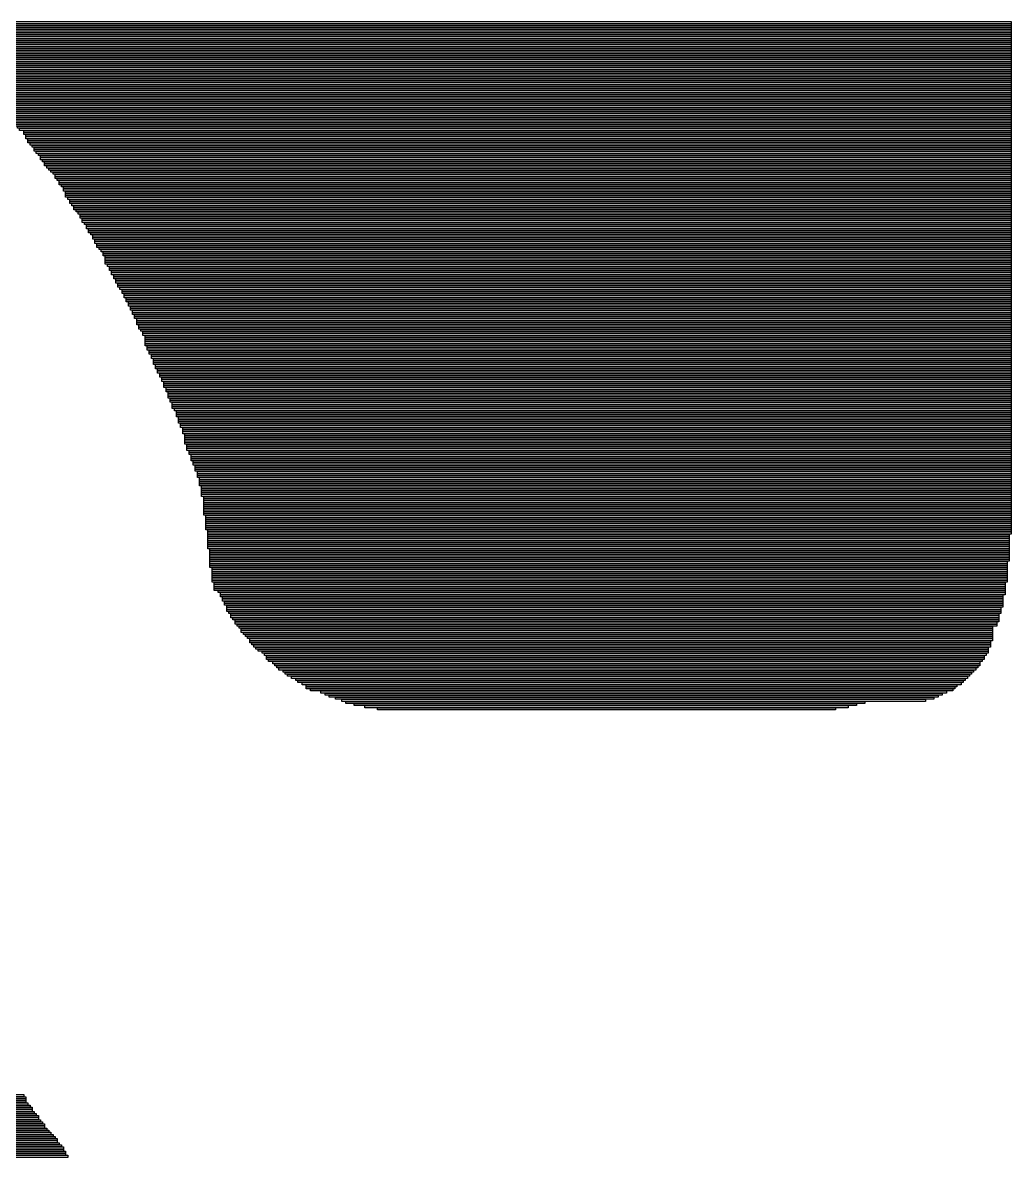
# Model space of a CAD drawing. Extents: x -6035000 to 5999000, y -4339000 to 4339000.
# Drawn here: x -1612000 to -667000, y 2170000 to 3254000 of the extents above; entities that cross this region are included whole.
import ezdxf

# ---------------------------------------------------------------- set-up
doc = ezdxf.new("R2010")
doc.units = 0
doc.layers.add('L1D0', color=1, linetype='CONTINUOUS')

# ---------------------------------------------------------------- blocks, each defined once
blk = doc.blocks.new('SOI_PAD4.png')
at = {"layer": 'L1D0'}
for points in [[(-1725000, 3253000), (-1725000, 3255000), (-667000, 3255000), (-667000, 3253000)], [(-1723000, 3251000), (-1723000, 3253000), (-667000, 3253000), (-667000, 3251000)], [(-1719000, 3249000), (-1719000, 3251000), (-667000, 3251000), (-667000, 3249000)], [(-1717000, 3247000), (-1717000, 3249000), (-667000, 3249000), (-667000, 3247000)], [(-1713000, 3245000), (-1713000, 3247000), (-667000, 3247000), (-667000, 3245000)], [(-1709000, 3243000), (-1709000, 3245000), (-667000, 3245000), (-667000, 3243000)], [(-1707000, 3241000), (-1707000, 3243000), (-667000, 3243000), (-667000, 3241000)], [(-1703000, 3239000), (-1703000, 3241000), (-667000, 3241000), (-667000, 3239000)], [(-1699000, 3237000), (-1699000, 3239000), (-667000, 3239000), (-667000, 3237000)], [(-1695000, 3235000), (-1695000, 3237000), (-667000, 3237000), (-667000, 3235000)], [(-1689000, 3233000), (-1689000, 3235000), (-667000, 3235000), (-667000, 3233000)], [(-1685000, 3231000), (-1685000, 3233000), (-667000, 3233000), (-667000, 3231000)], [(-1681000, 3229000), (-1681000, 3231000), (-667000, 3231000), (-667000, 3229000)], [(-1679000, 3227000), (-1679000, 3229000), (-667000, 3229000), (-667000, 3227000)], [(-1675000, 3225000), (-1675000, 3227000), (-667000, 3227000), (-667000, 3225000)], [(-1673000, 3223000), (-1673000, 3225000), (-667000, 3225000), (-667000, 3223000)], [(-1671000, 3221000), (-1671000, 3223000), (-667000, 3223000), (-667000, 3221000)], [(-1669000, 3219000), (-1669000, 3221000), (-667000, 3221000), (-667000, 3219000)], [(-1669000, 3217000), (-1669000, 3219000), (-667000, 3219000), (-667000, 3217000)], [(-1667000, 3215000), (-1667000, 3217000), (-667000, 3217000), (-667000, 3215000)], [(-1665000, 3213000), (-1665000, 3215000), (-667000, 3215000), (-667000, 3213000)], [(-1663000, 3211000), (-1663000, 3213000), (-667000, 3213000), (-667000, 3211000)], [(-1661000, 3209000), (-1661000, 3211000), (-667000, 3211000), (-667000, 3209000)], [(-1659000, 3207000), (-1659000, 3209000), (-667000, 3209000), (-667000, 3207000)], [(-1657000, 3205000), (-1657000, 3207000), (-667000, 3207000), (-667000, 3205000)], [(-1657000, 3203000), (-1657000, 3205000), (-667000, 3205000), (-667000, 3203000)], [(-1655000, 3201000), (-1655000, 3203000), (-667000, 3203000), (-667000, 3201000)], [(-1653000, 3199000), (-1653000, 3201000), (-667000, 3201000), (-667000, 3199000)], [(-1651000, 3197000), (-1651000, 3199000), (-667000, 3199000), (-667000, 3197000)], [(-1649000, 3195000), (-1649000, 3197000), (-667000, 3197000), (-667000, 3195000)], [(-1647000, 3193000), (-1647000, 3195000), (-667000, 3195000), (-667000, 3193000)], [(-1647000, 3191000), (-1647000, 3193000), (-667000, 3193000), (-667000, 3191000)], [(-1647000, 3189000), (-1647000, 3191000), (-667000, 3191000), (-667000, 3189000)], [(-1643000, 3187000), (-1643000, 3189000), (-667000, 3189000), (-667000, 3187000)], [(-1641000, 3185000), (-1641000, 3187000), (-667000, 3187000), (-667000, 3185000)], [(-1641000, 3183000), (-1641000, 3185000), (-667000, 3185000), (-667000, 3183000)], [(-1639000, 3181000), (-1639000, 3183000), (-667000, 3183000), (-667000, 3181000)], [(-1637000, 3179000), (-1637000, 3181000), (-667000, 3181000), (-667000, 3179000)], [(-1635000, 3177000), (-1635000, 3179000), (-667000, 3179000), (-667000, 3177000)], [(-1633000, 3175000), (-1633000, 3177000), (-667000, 3177000), (-667000, 3175000)], [(-1633000, 3173000), (-1633000, 3175000), (-667000, 3175000), (-667000, 3173000)], [(-1631000, 3171000), (-1631000, 3173000), (-667000, 3173000), (-667000, 3171000)], [(-1629000, 3169000), (-1629000, 3171000), (-667000, 3171000), (-667000, 3169000)], [(-1627000, 3167000), (-1627000, 3169000), (-667000, 3169000), (-667000, 3167000)], [(-1625000, 3165000), (-1625000, 3167000), (-667000, 3167000), (-667000, 3165000)], [(-1625000, 3163000), (-1625000, 3165000), (-667000, 3165000), (-667000, 3163000)], [(-1623000, 3161000), (-1623000, 3163000), (-667000, 3163000), (-667000, 3161000)], [(-1621000, 3159000), (-1621000, 3161000), (-667000, 3161000), (-667000, 3159000)], [(-1619000, 3157000), (-1619000, 3159000), (-667000, 3159000), (-667000, 3157000)], [(-1619000, 3155000), (-1619000, 3157000), (-667000, 3157000), (-667000, 3155000)], [(-1617000, 3153000), (-1617000, 3155000), (-667000, 3155000), (-667000, 3153000)], [(-1615000, 3151000), (-1615000, 3153000), (-667000, 3153000), (-667000, 3151000)], [(-1611000, 3149000), (-1611000, 3151000), (-667000, 3151000), (-667000, 3149000)], [(-1611000, 3147000), (-1611000, 3149000), (-667000, 3149000), (-667000, 3147000)], [(-1609000, 3145000), (-1609000, 3147000), (-667000, 3147000), (-667000, 3145000)], [(-1609000, 3143000), (-1609000, 3145000), (-667000, 3145000), (-667000, 3143000)], [(-1607000, 3141000), (-1607000, 3143000), (-667000, 3143000), (-667000, 3141000)], [(-1607000, 3139000), (-1607000, 3141000), (-667000, 3141000), (-667000, 3139000)], [(-1605000, 3137000), (-1605000, 3139000), (-667000, 3139000), (-667000, 3137000)], [(-1603000, 3135000), (-1603000, 3137000), (-667000, 3137000), (-667000, 3135000)], [(-1601000, 3133000), (-1601000, 3135000), (-667000, 3135000), (-667000, 3133000)], [(-1601000, 3131000), (-1601000, 3133000), (-667000, 3133000), (-667000, 3131000)], [(-1599000, 3129000), (-1599000, 3131000), (-667000, 3131000), (-667000, 3129000)], [(-1597000, 3127000), (-1597000, 3129000), (-667000, 3129000), (-667000, 3127000)], [(-1595000, 3125000), (-1595000, 3127000), (-667000, 3127000), (-667000, 3125000)], [(-1595000, 3123000), (-1595000, 3125000), (-667000, 3125000), (-667000, 3123000)], [(-1593000, 3121000), (-1593000, 3123000), (-667000, 3123000), (-667000, 3121000)], [(-1591000, 3119000), (-1591000, 3121000), (-667000, 3121000), (-667000, 3119000)], [(-1591000, 3117000), (-1591000, 3119000), (-667000, 3119000), (-667000, 3117000)], [(-1589000, 3115000), (-1589000, 3117000), (-667000, 3117000), (-667000, 3115000)], [(-1587000, 3113000), (-1587000, 3115000), (-667000, 3115000), (-667000, 3113000)], [(-1585000, 3111000), (-1585000, 3113000), (-667000, 3113000), (-667000, 3111000)], [(-1583000, 3109000), (-1583000, 3111000), (-667000, 3111000), (-667000, 3109000)], [(-1581000, 3107000), (-1581000, 3109000), (-667000, 3109000), (-667000, 3107000)], [(-1581000, 3105000), (-1581000, 3107000), (-667000, 3107000), (-667000, 3105000)], [(-1579000, 3103000), (-1579000, 3105000), (-667000, 3105000), (-667000, 3103000)], [(-1577000, 3101000), (-1577000, 3103000), (-667000, 3103000), (-667000, 3101000)], [(-1577000, 3099000), (-1577000, 3101000), (-667000, 3101000), (-667000, 3099000)], [(-1575000, 3097000), (-1575000, 3099000), (-667000, 3099000), (-667000, 3097000)], [(-1573000, 3095000), (-1573000, 3097000), (-667000, 3097000), (-667000, 3095000)], [(-1573000, 3093000), (-1573000, 3095000), (-667000, 3095000), (-667000, 3093000)], [(-1571000, 3091000), (-1571000, 3093000), (-667000, 3093000), (-667000, 3091000)], [(-1571000, 3089000), (-1571000, 3091000), (-667000, 3091000), (-667000, 3089000)], [(-1571000, 3087000), (-1571000, 3089000), (-667000, 3089000), (-667000, 3087000)], [(-1569000, 3085000), (-1569000, 3087000), (-667000, 3087000), (-667000, 3085000)], [(-1567000, 3083000), (-1567000, 3085000), (-667000, 3085000), (-667000, 3083000)], [(-1567000, 3081000), (-1567000, 3083000), (-667000, 3083000), (-667000, 3081000)], [(-1565000, 3079000), (-1565000, 3081000), (-667000, 3081000), (-667000, 3079000)], [(-1563000, 3077000), (-1563000, 3079000), (-667000, 3079000), (-667000, 3077000)], [(-1563000, 3075000), (-1563000, 3077000), (-667000, 3077000), (-667000, 3075000)], [(-1561000, 3073000), (-1561000, 3075000), (-667000, 3075000), (-667000, 3073000)], [(-1559000, 3071000), (-1559000, 3073000), (-667000, 3073000), (-667000, 3071000)], [(-1557000, 3069000), (-1557000, 3071000), (-667000, 3071000), (-667000, 3069000)], [(-1557000, 3067000), (-1557000, 3069000), (-667000, 3069000), (-667000, 3067000)], [(-1555000, 3065000), (-1555000, 3067000), (-667000, 3067000), (-667000, 3065000)], [(-1555000, 3063000), (-1555000, 3065000), (-667000, 3065000), (-667000, 3063000)], [(-1553000, 3061000), (-1553000, 3063000), (-667000, 3063000), (-667000, 3061000)], [(-1551000, 3059000), (-1551000, 3061000), (-667000, 3061000), (-667000, 3059000)], [(-1551000, 3057000), (-1551000, 3059000), (-667000, 3059000), (-667000, 3057000)], [(-1549000, 3055000), (-1549000, 3057000), (-667000, 3057000), (-667000, 3055000)], [(-1549000, 3053000), (-1549000, 3055000), (-667000, 3055000), (-667000, 3053000)], [(-1547000, 3051000), (-1547000, 3053000), (-667000, 3053000), (-667000, 3051000)], [(-1545000, 3049000), (-1545000, 3051000), (-667000, 3051000), (-667000, 3049000)], [(-1545000, 3047000), (-1545000, 3049000), (-667000, 3049000), (-667000, 3047000)], [(-1543000, 3045000), (-1543000, 3047000), (-667000, 3047000), (-667000, 3045000)], [(-1543000, 3043000), (-1543000, 3045000), (-667000, 3045000), (-667000, 3043000)], [(-1541000, 3041000), (-1541000, 3043000), (-667000, 3043000), (-667000, 3041000)], [(-1541000, 3039000), (-1541000, 3041000), (-667000, 3041000), (-667000, 3039000)], [(-1539000, 3037000), (-1539000, 3039000), (-667000, 3039000), (-667000, 3037000)], [(-1537000, 3035000), (-1537000, 3037000), (-667000, 3037000), (-667000, 3035000)], [(-1535000, 3033000), (-1535000, 3035000), (-667000, 3035000), (-667000, 3033000)], [(-1535000, 3031000), (-1535000, 3033000), (-667000, 3033000), (-667000, 3031000)], [(-1533000, 3029000), (-1533000, 3031000), (-667000, 3031000), (-667000, 3029000)], [(-1533000, 3027000), (-1533000, 3029000), (-667000, 3029000), (-667000, 3027000)], [(-1533000, 3025000), (-1533000, 3027000), (-667000, 3027000), (-667000, 3025000)], [(-1533000, 3023000), (-1533000, 3025000), (-667000, 3025000), (-667000, 3023000)], [(-1531000, 3021000), (-1531000, 3023000), (-667000, 3023000), (-667000, 3021000)], [(-1529000, 3019000), (-1529000, 3021000), (-667000, 3021000), (-667000, 3019000)], [(-1529000, 3017000), (-1529000, 3019000), (-667000, 3019000), (-667000, 3017000)], [(-1527000, 3015000), (-1527000, 3017000), (-667000, 3017000), (-667000, 3015000)], [(-1527000, 3013000), (-1527000, 3015000), (-667000, 3015000), (-667000, 3013000)], [(-1525000, 3011000), (-1525000, 3013000), (-667000, 3013000), (-667000, 3011000)], [(-1525000, 3009000), (-1525000, 3011000), (-667000, 3011000), (-667000, 3009000)], [(-1523000, 3007000), (-1523000, 3009000), (-667000, 3009000), (-667000, 3007000)], [(-1523000, 3005000), (-1523000, 3007000), (-667000, 3007000), (-667000, 3005000)], [(-1521000, 3003000), (-1521000, 3005000), (-667000, 3005000), (-667000, 3003000)], [(-1521000, 3001000), (-1521000, 3003000), (-667000, 3003000), (-667000, 3001000)], [(-1519000, 2999000), (-1519000, 3001000), (-667000, 3001000), (-667000, 2999000)], [(-1517000, 2997000), (-1517000, 2999000), (-667000, 2999000), (-667000, 2997000)], [(-1517000, 2995000), (-1517000, 2997000), (-667000, 2997000), (-667000, 2995000)], [(-1515000, 2993000), (-1515000, 2995000), (-667000, 2995000), (-667000, 2993000)], [(-1515000, 2991000), (-1515000, 2993000), (-667000, 2993000), (-667000, 2991000)], [(-1513000, 2989000), (-1513000, 2991000), (-667000, 2991000), (-667000, 2989000)], [(-1513000, 2987000), (-1513000, 2989000), (-667000, 2989000), (-667000, 2987000)], [(-1511000, 2985000), (-1511000, 2987000), (-667000, 2987000), (-667000, 2985000)], [(-1511000, 2983000), (-1511000, 2985000), (-667000, 2985000), (-667000, 2983000)], [(-1509000, 2981000), (-1509000, 2983000), (-667000, 2983000), (-667000, 2981000)], [(-1509000, 2979000), (-1509000, 2981000), (-667000, 2981000), (-667000, 2979000)], [(-1507000, 2977000), (-1507000, 2979000), (-667000, 2979000), (-667000, 2977000)], [(-1507000, 2975000), (-1507000, 2977000), (-667000, 2977000), (-667000, 2975000)], [(-1505000, 2973000), (-1505000, 2975000), (-667000, 2975000), (-667000, 2973000)], [(-1505000, 2971000), (-1505000, 2973000), (-667000, 2973000), (-667000, 2971000)], [(-1503000, 2969000), (-1503000, 2971000), (-667000, 2971000), (-667000, 2969000)], [(-1503000, 2967000), (-1503000, 2969000), (-667000, 2969000), (-667000, 2967000)], [(-1503000, 2965000), (-1503000, 2967000), (-667000, 2967000), (-667000, 2965000)], [(-1501000, 2963000), (-1501000, 2965000), (-667000, 2965000), (-667000, 2963000)], [(-1501000, 2961000), (-1501000, 2963000), (-667000, 2963000), (-667000, 2961000)], [(-1499000, 2959000), (-1499000, 2961000), (-667000, 2961000), (-667000, 2959000)], [(-1497000, 2957000), (-1497000, 2959000), (-667000, 2959000), (-667000, 2957000)], [(-1497000, 2955000), (-1497000, 2957000), (-667000, 2957000), (-667000, 2955000)], [(-1495000, 2953000), (-1495000, 2955000), (-667000, 2955000), (-667000, 2953000)], [(-1495000, 2951000), (-1495000, 2953000), (-667000, 2953000), (-667000, 2951000)], [(-1495000, 2949000), (-1495000, 2951000), (-667000, 2951000), (-667000, 2949000)], [(-1495000, 2947000), (-1495000, 2949000), (-667000, 2949000), (-667000, 2947000)], [(-1495000, 2945000), (-1495000, 2947000), (-667000, 2947000), (-667000, 2945000)], [(-1493000, 2943000), (-1493000, 2945000), (-667000, 2945000), (-667000, 2943000)], [(-1493000, 2941000), (-1493000, 2943000), (-667000, 2943000), (-667000, 2941000)], [(-1491000, 2939000), (-1491000, 2941000), (-667000, 2941000), (-667000, 2939000)], [(-1491000, 2937000), (-1491000, 2939000), (-667000, 2939000), (-667000, 2937000)], [(-1489000, 2935000), (-1489000, 2937000), (-667000, 2937000), (-667000, 2935000)], [(-1489000, 2933000), (-1489000, 2935000), (-667000, 2935000), (-667000, 2933000)], [(-1487000, 2931000), (-1487000, 2933000), (-667000, 2933000), (-667000, 2931000)], [(-1487000, 2929000), (-1487000, 2931000), (-667000, 2931000), (-667000, 2929000)], [(-1487000, 2927000), (-1487000, 2929000), (-667000, 2929000), (-667000, 2927000)], [(-1485000, 2925000), (-1485000, 2927000), (-667000, 2927000), (-667000, 2925000)], [(-1485000, 2923000), (-1485000, 2925000), (-667000, 2925000), (-667000, 2923000)], [(-1483000, 2921000), (-1483000, 2923000), (-667000, 2923000), (-667000, 2921000)], [(-1483000, 2919000), (-1483000, 2921000), (-667000, 2921000), (-667000, 2919000)], [(-1481000, 2917000), (-1481000, 2919000), (-667000, 2919000), (-667000, 2917000)], [(-1481000, 2915000), (-1481000, 2917000), (-667000, 2917000), (-667000, 2915000)], [(-1479000, 2913000), (-1479000, 2915000), (-667000, 2915000), (-667000, 2913000)], [(-1479000, 2911000), (-1479000, 2913000), (-667000, 2913000), (-667000, 2911000)], [(-1477000, 2909000), (-1477000, 2911000), (-667000, 2911000), (-667000, 2909000)], [(-1477000, 2907000), (-1477000, 2909000), (-667000, 2909000), (-667000, 2907000)], [(-1477000, 2905000), (-1477000, 2907000), (-667000, 2907000), (-667000, 2905000)], [(-1475000, 2903000), (-1475000, 2905000), (-667000, 2905000), (-667000, 2903000)], [(-1475000, 2901000), (-1475000, 2903000), (-667000, 2903000), (-667000, 2901000)], [(-1473000, 2899000), (-1473000, 2901000), (-667000, 2901000), (-667000, 2899000)], [(-1473000, 2897000), (-1473000, 2899000), (-667000, 2899000), (-667000, 2897000)], [(-1473000, 2895000), (-1473000, 2897000), (-667000, 2897000), (-667000, 2895000)], [(-1471000, 2893000), (-1471000, 2895000), (-667000, 2895000), (-667000, 2893000)], [(-1471000, 2891000), (-1471000, 2893000), (-667000, 2893000), (-667000, 2891000)], [(-1469000, 2889000), (-1469000, 2891000), (-667000, 2891000), (-667000, 2889000)], [(-1469000, 2887000), (-1469000, 2889000), (-667000, 2889000), (-667000, 2887000)], [(-1469000, 2885000), (-1469000, 2887000), (-667000, 2887000), (-667000, 2885000)], [(-1467000, 2883000), (-1467000, 2885000), (-667000, 2885000), (-667000, 2883000)], [(-1465000, 2881000), (-1465000, 2883000), (-667000, 2883000), (-667000, 2881000)], [(-1465000, 2879000), (-1465000, 2881000), (-667000, 2881000), (-667000, 2879000)], [(-1465000, 2877000), (-1465000, 2879000), (-667000, 2879000), (-667000, 2877000)], [(-1463000, 2875000), (-1463000, 2877000), (-667000, 2877000), (-667000, 2875000)], [(-1463000, 2873000), (-1463000, 2875000), (-667000, 2875000), (-667000, 2873000)], [(-1463000, 2871000), (-1463000, 2873000), (-667000, 2873000), (-667000, 2871000)], [(-1461000, 2869000), (-1461000, 2871000), (-667000, 2871000), (-667000, 2869000)], [(-1461000, 2867000), (-1461000, 2869000), (-667000, 2869000), (-667000, 2867000)], [(-1459000, 2865000), (-1459000, 2867000), (-667000, 2867000), (-667000, 2865000)], [(-1459000, 2863000), (-1459000, 2865000), (-667000, 2865000), (-667000, 2863000)], [(-1459000, 2861000), (-1459000, 2863000), (-667000, 2863000), (-667000, 2861000)], [(-1457000, 2859000), (-1457000, 2861000), (-667000, 2861000), (-667000, 2859000)], [(-1457000, 2857000), (-1457000, 2859000), (-667000, 2859000), (-667000, 2857000)], [(-1457000, 2855000), (-1457000, 2857000), (-667000, 2857000), (-667000, 2855000)], [(-1457000, 2853000), (-1457000, 2855000), (-667000, 2855000), (-667000, 2853000)], [(-1457000, 2851000), (-1457000, 2853000), (-667000, 2853000), (-667000, 2851000)], [(-1455000, 2849000), (-1455000, 2851000), (-667000, 2851000), (-667000, 2849000)], [(-1455000, 2847000), (-1455000, 2849000), (-667000, 2849000), (-667000, 2847000)], [(-1455000, 2845000), (-1455000, 2847000), (-667000, 2847000), (-667000, 2845000)], [(-1453000, 2843000), (-1453000, 2845000), (-667000, 2845000), (-667000, 2843000)], [(-1453000, 2841000), (-1453000, 2843000), (-667000, 2843000), (-667000, 2841000)], [(-1451000, 2839000), (-1451000, 2841000), (-667000, 2841000), (-667000, 2839000)], [(-1451000, 2837000), (-1451000, 2839000), (-667000, 2839000), (-667000, 2837000)], [(-1451000, 2835000), (-1451000, 2837000), (-667000, 2837000), (-667000, 2835000)], [(-1449000, 2833000), (-1449000, 2835000), (-667000, 2835000), (-667000, 2833000)], [(-1449000, 2831000), (-1449000, 2833000), (-667000, 2833000), (-667000, 2831000)], [(-1447000, 2829000), (-1447000, 2831000), (-667000, 2831000), (-667000, 2829000)], [(-1447000, 2827000), (-1447000, 2829000), (-667000, 2829000), (-667000, 2827000)], [(-1447000, 2825000), (-1447000, 2827000), (-667000, 2827000), (-667000, 2825000)], [(-1445000, 2823000), (-1445000, 2825000), (-667000, 2825000), (-667000, 2823000)], [(-1445000, 2821000), (-1445000, 2823000), (-667000, 2823000), (-667000, 2821000)], [(-1445000, 2819000), (-1445000, 2821000), (-667000, 2821000), (-667000, 2819000)], [(-1443000, 2817000), (-1443000, 2819000), (-667000, 2819000), (-667000, 2817000)], [(-1443000, 2815000), (-1443000, 2817000), (-667000, 2817000), (-667000, 2815000)], [(-1443000, 2813000), (-1443000, 2815000), (-667000, 2815000), (-667000, 2813000)], [(-1443000, 2811000), (-1443000, 2813000), (-667000, 2813000), (-667000, 2811000)], [(-1441000, 2809000), (-1441000, 2811000), (-667000, 2811000), (-667000, 2809000)], [(-1441000, 2807000), (-1441000, 2809000), (-667000, 2809000), (-667000, 2807000)], [(-1441000, 2805000), (-1441000, 2807000), (-667000, 2807000), (-667000, 2805000)], [(-1441000, 2803000), (-1441000, 2805000), (-667000, 2805000), (-667000, 2803000)], [(-1441000, 2801000), (-1441000, 2803000), (-667000, 2803000), (-667000, 2801000)], [(-1439000, 2799000), (-1439000, 2801000), (-667000, 2801000), (-667000, 2799000)], [(-1439000, 2797000), (-1439000, 2799000), (-667000, 2799000), (-667000, 2797000)], [(-1439000, 2795000), (-1439000, 2797000), (-667000, 2797000), (-667000, 2795000)], [(-1439000, 2793000), (-1439000, 2795000), (-667000, 2795000), (-667000, 2793000)], [(-1439000, 2791000), (-1439000, 2793000), (-667000, 2793000), (-667000, 2791000)], [(-1439000, 2789000), (-1439000, 2791000), (-667000, 2791000), (-667000, 2789000)], [(-1439000, 2787000), (-1439000, 2789000), (-667000, 2789000), (-667000, 2787000)], [(-1439000, 2785000), (-1439000, 2787000), (-667000, 2787000), (-667000, 2785000)], [(-1439000, 2783000), (-1439000, 2785000), (-667000, 2785000), (-667000, 2783000)], [(-1437000, 2781000), (-1437000, 2783000), (-667000, 2783000), (-667000, 2781000)], [(-1437000, 2779000), (-1437000, 2781000), (-667000, 2781000), (-667000, 2779000)], [(-1437000, 2777000), (-1437000, 2779000), (-667000, 2779000), (-667000, 2777000)], [(-1437000, 2775000), (-1437000, 2777000), (-667000, 2777000), (-667000, 2775000)], [(-1437000, 2773000), (-1437000, 2775000), (-667000, 2775000), (-667000, 2773000)], [(-1437000, 2771000), (-1437000, 2773000), (-667000, 2773000), (-667000, 2771000)], [(-1437000, 2769000), (-1437000, 2771000), (-667000, 2771000), (-667000, 2769000)], [(-1435000, 2767000), (-1435000, 2769000), (-667000, 2769000), (-667000, 2767000)], [(-1435000, 2765000), (-1435000, 2767000), (-667000, 2767000), (-667000, 2765000)], [(-1435000, 2763000), (-1435000, 2765000), (-669000, 2765000), (-669000, 2763000)], [(-1435000, 2761000), (-1435000, 2763000), (-669000, 2763000), (-669000, 2761000)], [(-1435000, 2759000), (-1435000, 2761000), (-669000, 2761000), (-669000, 2759000)], [(-1435000, 2757000), (-1435000, 2759000), (-669000, 2759000), (-669000, 2757000)], [(-1435000, 2755000), (-1435000, 2757000), (-669000, 2757000), (-669000, 2755000)], [(-1435000, 2753000), (-1435000, 2755000), (-669000, 2755000), (-669000, 2753000)], [(-1435000, 2751000), (-1435000, 2753000), (-669000, 2753000), (-669000, 2751000)], [(-1433000, 2749000), (-1433000, 2751000), (-669000, 2751000), (-669000, 2749000)], [(-1433000, 2747000), (-1433000, 2749000), (-669000, 2749000), (-669000, 2747000)], [(-1433000, 2745000), (-1433000, 2747000), (-669000, 2747000), (-669000, 2745000)], [(-1433000, 2743000), (-1433000, 2745000), (-669000, 2745000), (-669000, 2743000)], [(-1433000, 2741000), (-1433000, 2743000), (-669000, 2743000), (-669000, 2741000)], [(-1433000, 2739000), (-1433000, 2741000), (-669000, 2741000), (-669000, 2739000)], [(-1433000, 2737000), (-1433000, 2739000), (-671000, 2739000), (-671000, 2737000)], [(-1433000, 2735000), (-1433000, 2737000), (-671000, 2737000), (-671000, 2735000)], [(-1433000, 2733000), (-1433000, 2735000), (-671000, 2735000), (-671000, 2733000)], [(-1431000, 2731000), (-1431000, 2733000), (-671000, 2733000), (-671000, 2731000)], [(-1431000, 2729000), (-1431000, 2731000), (-671000, 2731000), (-671000, 2729000)], [(-1431000, 2727000), (-1431000, 2729000), (-671000, 2729000), (-671000, 2727000)], [(-1431000, 2725000), (-1431000, 2727000), (-671000, 2727000), (-671000, 2725000)], [(-1431000, 2723000), (-1431000, 2725000), (-671000, 2725000), (-671000, 2723000)], [(-1431000, 2721000), (-1431000, 2723000), (-671000, 2723000), (-671000, 2721000)], [(-1431000, 2719000), (-1431000, 2721000), (-671000, 2721000), (-671000, 2719000)], [(-1429000, 2717000), (-1429000, 2719000), (-673000, 2719000), (-673000, 2717000)], [(-1429000, 2715000), (-1429000, 2717000), (-673000, 2717000), (-673000, 2715000)], [(-1429000, 2713000), (-1429000, 2715000), (-673000, 2715000), (-673000, 2713000)], [(-1429000, 2711000), (-1429000, 2713000), (-673000, 2713000), (-673000, 2711000)], [(-1425000, 2709000), (-1425000, 2711000), (-673000, 2711000), (-673000, 2709000)], [(-1423000, 2707000), (-1423000, 2709000), (-673000, 2709000), (-673000, 2707000)], [(-1423000, 2705000), (-1423000, 2707000), (-675000, 2707000), (-675000, 2705000)], [(-1421000, 2703000), (-1421000, 2705000), (-675000, 2705000), (-675000, 2703000)], [(-1421000, 2701000), (-1421000, 2703000), (-675000, 2703000), (-675000, 2701000)], [(-1419000, 2699000), (-1419000, 2701000), (-675000, 2701000), (-675000, 2699000)], [(-1419000, 2697000), (-1419000, 2699000), (-675000, 2699000), (-675000, 2697000)], [(-1417000, 2695000), (-1417000, 2697000), (-675000, 2697000), (-675000, 2695000)], [(-1417000, 2693000), (-1417000, 2695000), (-677000, 2695000), (-677000, 2693000)], [(-1417000, 2691000), (-1417000, 2693000), (-677000, 2693000), (-677000, 2691000)], [(-1415000, 2689000), (-1415000, 2691000), (-677000, 2691000), (-677000, 2689000)], [(-1413000, 2687000), (-1413000, 2689000), (-679000, 2689000), (-679000, 2687000)], [(-1413000, 2685000), (-1413000, 2687000), (-679000, 2687000), (-679000, 2685000)], [(-1411000, 2683000), (-1411000, 2685000), (-679000, 2685000), (-679000, 2683000)], [(-1409000, 2681000), (-1409000, 2683000), (-679000, 2683000), (-679000, 2681000)], [(-1409000, 2679000), (-1409000, 2681000), (-681000, 2681000), (-681000, 2679000)], [(-1407000, 2677000), (-1407000, 2679000), (-681000, 2679000), (-681000, 2677000)], [(-1405000, 2675000), (-1405000, 2677000), (-685000, 2677000), (-685000, 2675000)], [(-1403000, 2673000), (-1403000, 2675000), (-685000, 2675000), (-685000, 2673000)], [(-1403000, 2671000), (-1403000, 2673000), (-685000, 2673000), (-685000, 2671000)], [(-1401000, 2669000), (-1401000, 2671000), (-685000, 2671000), (-685000, 2669000)], [(-1399000, 2667000), (-1399000, 2669000), (-685000, 2669000), (-685000, 2667000)], [(-1397000, 2665000), (-1397000, 2667000), (-685000, 2667000), (-685000, 2665000)], [(-1395000, 2663000), (-1395000, 2665000), (-685000, 2665000), (-685000, 2663000)], [(-1395000, 2661000), (-1395000, 2663000), (-687000, 2663000), (-687000, 2661000)], [(-1393000, 2659000), (-1393000, 2661000), (-687000, 2661000), (-687000, 2659000)], [(-1391000, 2657000), (-1391000, 2659000), (-687000, 2659000), (-687000, 2657000)], [(-1389000, 2655000), (-1389000, 2657000), (-689000, 2657000), (-689000, 2655000)], [(-1387000, 2653000), (-1387000, 2655000), (-689000, 2655000), (-689000, 2653000)], [(-1383000, 2651000), (-1383000, 2653000), (-689000, 2653000), (-689000, 2651000)], [(-1381000, 2649000), (-1381000, 2651000), (-691000, 2651000), (-691000, 2649000)], [(-1379000, 2647000), (-1379000, 2649000), (-693000, 2649000), (-693000, 2647000)], [(-1379000, 2645000), (-1379000, 2647000), (-693000, 2647000), (-693000, 2645000)], [(-1377000, 2643000), (-1377000, 2645000), (-695000, 2645000), (-695000, 2643000)], [(-1373000, 2641000), (-1373000, 2643000), (-697000, 2643000), (-697000, 2641000)], [(-1371000, 2639000), (-1371000, 2641000), (-697000, 2641000), (-697000, 2639000)], [(-1369000, 2637000), (-1369000, 2639000), (-699000, 2639000), (-699000, 2637000)], [(-1367000, 2635000), (-1367000, 2637000), (-701000, 2637000), (-701000, 2635000)], [(-1363000, 2633000), (-1363000, 2635000), (-703000, 2635000), (-703000, 2633000)], [(-1361000, 2631000), (-1361000, 2633000), (-705000, 2633000), (-705000, 2631000)], [(-1359000, 2629000), (-1359000, 2631000), (-707000, 2631000), (-707000, 2629000)], [(-1355000, 2627000), (-1355000, 2629000), (-709000, 2629000), (-709000, 2627000)], [(-1351000, 2625000), (-1351000, 2627000), (-711000, 2627000), (-711000, 2625000)], [(-1349000, 2623000), (-1349000, 2625000), (-713000, 2625000), (-713000, 2623000)], [(-1345000, 2621000), (-1345000, 2623000), (-715000, 2623000), (-715000, 2621000)], [(-1341000, 2619000), (-1341000, 2621000), (-719000, 2621000), (-719000, 2619000)], [(-1341000, 2617000), (-1341000, 2619000), (-721000, 2619000), (-721000, 2617000)], [(-1337000, 2615000), (-1337000, 2617000), (-723000, 2617000), (-723000, 2615000)], [(-1327000, 2613000), (-1327000, 2615000), (-729000, 2615000), (-729000, 2613000)], [(-1323000, 2611000), (-1323000, 2613000), (-733000, 2613000), (-733000, 2611000)], [(-1319000, 2609000), (-1319000, 2611000), (-737000, 2611000), (-737000, 2609000)], [(-1313000, 2607000), (-1313000, 2609000), (-741000, 2609000), (-741000, 2607000)], [(-1307000, 2605000), (-1307000, 2607000), (-749000, 2607000), (-749000, 2605000)], [(-1303000, 2603000), (-1303000, 2605000), (-807000, 2605000), (-807000, 2603000)], [(-1295000, 2601000), (-1295000, 2603000), (-815000, 2603000), (-815000, 2601000)], [(-1285000, 2599000), (-1285000, 2601000), (-823000, 2601000), (-823000, 2599000)], [(-1273000, 2597000), (-1273000, 2599000), (-835000, 2599000), (-835000, 2597000)], [(-2595000, 2227000), (-2595000, 2229000), (-1611000, 2229000), (-1611000, 2227000)], [(-2591000, 2225000), (-2591000, 2227000), (-1609000, 2227000), (-1609000, 2225000)], [(-2587000, 2223000), (-2587000, 2225000), (-1609000, 2225000), (-1609000, 2223000)], [(-2583000, 2221000), (-2583000, 2223000), (-1609000, 2223000), (-1609000, 2221000)], [(-2579000, 2219000), (-2579000, 2221000), (-1607000, 2221000), (-1607000, 2219000)], [(-2573000, 2217000), (-2573000, 2219000), (-1605000, 2219000), (-1605000, 2217000)], [(-2569000, 2215000), (-2569000, 2217000), (-1603000, 2217000), (-1603000, 2215000)], [(-2567000, 2213000), (-2567000, 2215000), (-1603000, 2215000), (-1603000, 2213000)], [(-2563000, 2211000), (-2563000, 2213000), (-1601000, 2213000), (-1601000, 2211000)], [(-2559000, 2209000), (-2559000, 2211000), (-1599000, 2211000), (-1599000, 2209000)], [(-2555000, 2207000), (-2555000, 2209000), (-1597000, 2209000), (-1597000, 2207000)], [(-2551000, 2205000), (-2551000, 2207000), (-1597000, 2207000), (-1597000, 2205000)], [(-2547000, 2203000), (-2547000, 2205000), (-1595000, 2205000), (-1595000, 2203000)], [(-2543000, 2201000), (-2543000, 2203000), (-1593000, 2203000), (-1593000, 2201000)], [(-2539000, 2199000), (-2539000, 2201000), (-1591000, 2201000), (-1591000, 2199000)], [(-2535000, 2197000), (-2535000, 2199000), (-1591000, 2199000), (-1591000, 2197000)], [(-2531000, 2195000), (-2531000, 2197000), (-1589000, 2197000), (-1589000, 2195000)], [(-2529000, 2193000), (-2529000, 2195000), (-1587000, 2195000), (-1587000, 2193000)], [(-2519000, 2191000), (-2519000, 2193000), (-1585000, 2193000), (-1585000, 2191000)], [(-2515000, 2189000), (-2515000, 2191000), (-1583000, 2191000), (-1583000, 2189000)], [(-2511000, 2187000), (-2511000, 2189000), (-1581000, 2189000), (-1581000, 2187000)], [(-2507000, 2185000), (-2507000, 2187000), (-1579000, 2187000), (-1579000, 2185000)], [(-2503000, 2183000), (-2503000, 2185000), (-1579000, 2185000), (-1579000, 2183000)], [(-2499000, 2181000), (-2499000, 2183000), (-1577000, 2183000), (-1577000, 2181000)], [(-2497000, 2179000), (-2497000, 2181000), (-1575000, 2181000), (-1575000, 2179000)], [(-2493000, 2177000), (-2493000, 2179000), (-1573000, 2179000), (-1573000, 2177000)], [(-2491000, 2175000), (-2491000, 2177000), (-1573000, 2177000), (-1573000, 2175000)], [(-2487000, 2173000), (-2487000, 2175000), (-1571000, 2175000), (-1571000, 2173000)], [(-2483000, 2171000), (-2483000, 2173000), (-1571000, 2173000), (-1571000, 2171000)], [(-2479000, 2169000), (-2479000, 2171000), (-1569000, 2171000), (-1569000, 2169000)]]:
    blk.add_lwpolyline(points, close=True, dxfattribs=at)

msp = doc.modelspace()

# ---------------------------------------------------------------- block references
msp.add_blockref('SOI_PAD4.png', (0, 0))

doc.saveas('drawing.dxf')
